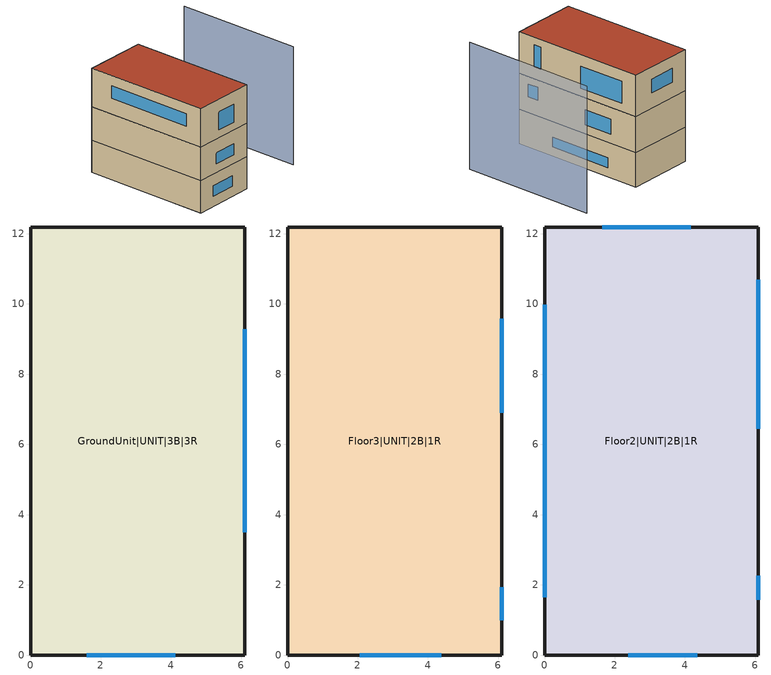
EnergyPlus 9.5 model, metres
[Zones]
GroundUnit|UNIT|3B|3R
 floor foundation (Ext_Floor1): 6.1,12.19 6.1,0 0,0 0,12.19 z0
 wall outside (Ext_Wall1): 6.1,0 6.1,12.19 0,12.19 0,0 6.1,0 z0:3.05
 window (Ext_Window1): 1.61,0 4.12,0 z1.01:2; 6.1,3.5 6.1,9.27 z0.81:1.68
Floor3|UNIT|2B|1R
 floor to GroundUnit|UNIT|3B|3R (Interior Floor): 6.1,12.19 6.1,0 0,0 0,12.19 z3.05
 wall outside (Ext_Wall1): 6.1,0 6.1,12.19 0,12.19 0,0 6.1,0 z3.05:6.26
 window (Ext_Window1): 2.06,0 4.37,0 z3.93:4.94; 6.1,0.99 6.1,1.93 z4.48:5.59; 6.1,6.89 6.1,9.58 z3.87:5.2
Floor2|UNIT|2B|1R
 floor to Floor3|UNIT|2B|1R (Interior Floor): 6.1,12.19 6.1,0 0,0 0,12.19 z6.26
 wall outside (Ext_Wall1): 0,0 6.1,0 6.1,12.19 0,12.19 0,0 z6.26:9.92
 window (Ext_Window1): 2.39,0 4.35,0 z7.03:8.73; 6.1,1.58 6.1,2.26 z7.32:9.25; 6.1,6.44 6.1,10.69 z6.96:8.92; 0,9.97 0,1.64 z7.75:8.93; 4.17,12.19 1.64,12.19 z7.66:8.86
 roof outside (Ext_Roof1): 0,12.19 0,0 6.1,0 6.1,12.19 z9.92
shading: 12.19,0 12.19,12.19 z0:11.27
[Building]
Al's Apartments: North Axis {deg}=0; Terrain=City; Loads Convergence Tolerance Value {W}=0.04; Temperature Convergence Tolerance Value {deltaC}=0.4; Solar Distribution=FullInteriorAndExterior; Maximum Number of Warmup Days=25
[Site:Location]
CHICAGO_IL_USA TMY2-94846: Latitude {deg}=41.78; Longitude {deg}=-87.75; Time Zone {hr}=-6; Elevation {m}=190
[Material]
Name | Roughness | Thickness {m} | Conductivity {W/m-K} | Density {kg/m3} | Specific Heat {J/kg-K}
M11 100mm lightweight concrete | MediumRough | 0.1016 | 0.53 | 1280 | 840
F16 Acoustic tile | MediumSmooth | 0.0191 | 0.06 | 368 | 590
G05 25mm wood | MediumSmooth | 0.0254 | 0.15 | 608 | 1630
[Material:AirGap]
F05 Ceiling air space resistance: Thermal Resistance {m2-K/W}=0.18
[WindowMaterial:Glazing]
Clear 3mm: Optical Data Type=SpectralAverage; Thickness {m}=0.003; Solar Transmittance at Normal Incidence=0.837; Front Side Solar Reflectance at Normal Incidence=0.075; Back Side Solar Reflectance at Normal Incidence=0.075; Visible Transmittance at Normal Incidence=0.898; Front Side Visible Reflectance at Normal Incidence=0.081; Back Side Visible Reflectance at Normal Incidence=0.081; Infrared Transmittance at Normal Incidence=0; Front Side Infrared Hemispherical Emissivity=0.84; Back Side Infrared Hemispherical Emissivity=0.84; Conductivity {W/m-K}=0.9
[Construction]
Interior Floor: F16 Acoustic tile, F05 Ceiling air space resistance, M11 100mm lightweight concrete
Ext_Wall1; Ext_Roof1; Ext_Floor1: G05 25mm wood
Ext_Window1: Clear 3mm
[Foundation:Kiva] Wall Height Above Grade {m}=0.2; Footing Depth {m}=0.3
Slab Details; Crawlspace Details; Basement Details
[HVACTemplate:Thermostat]
Constant Setpoint Thermostat: Constant Heating Setpoint {C}=20; Constant Cooling Setpoint {C}=25
[Zone] Multiplier=1; Floor Area {m2}=74.32
Name | Part of Total Floor Area
GroundUnit|UNIT|3B|3R; Floor3|UNIT|2B|1R
Floor2|UNIT|2B|1R | Yes
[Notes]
Daylight Saving Period in US
